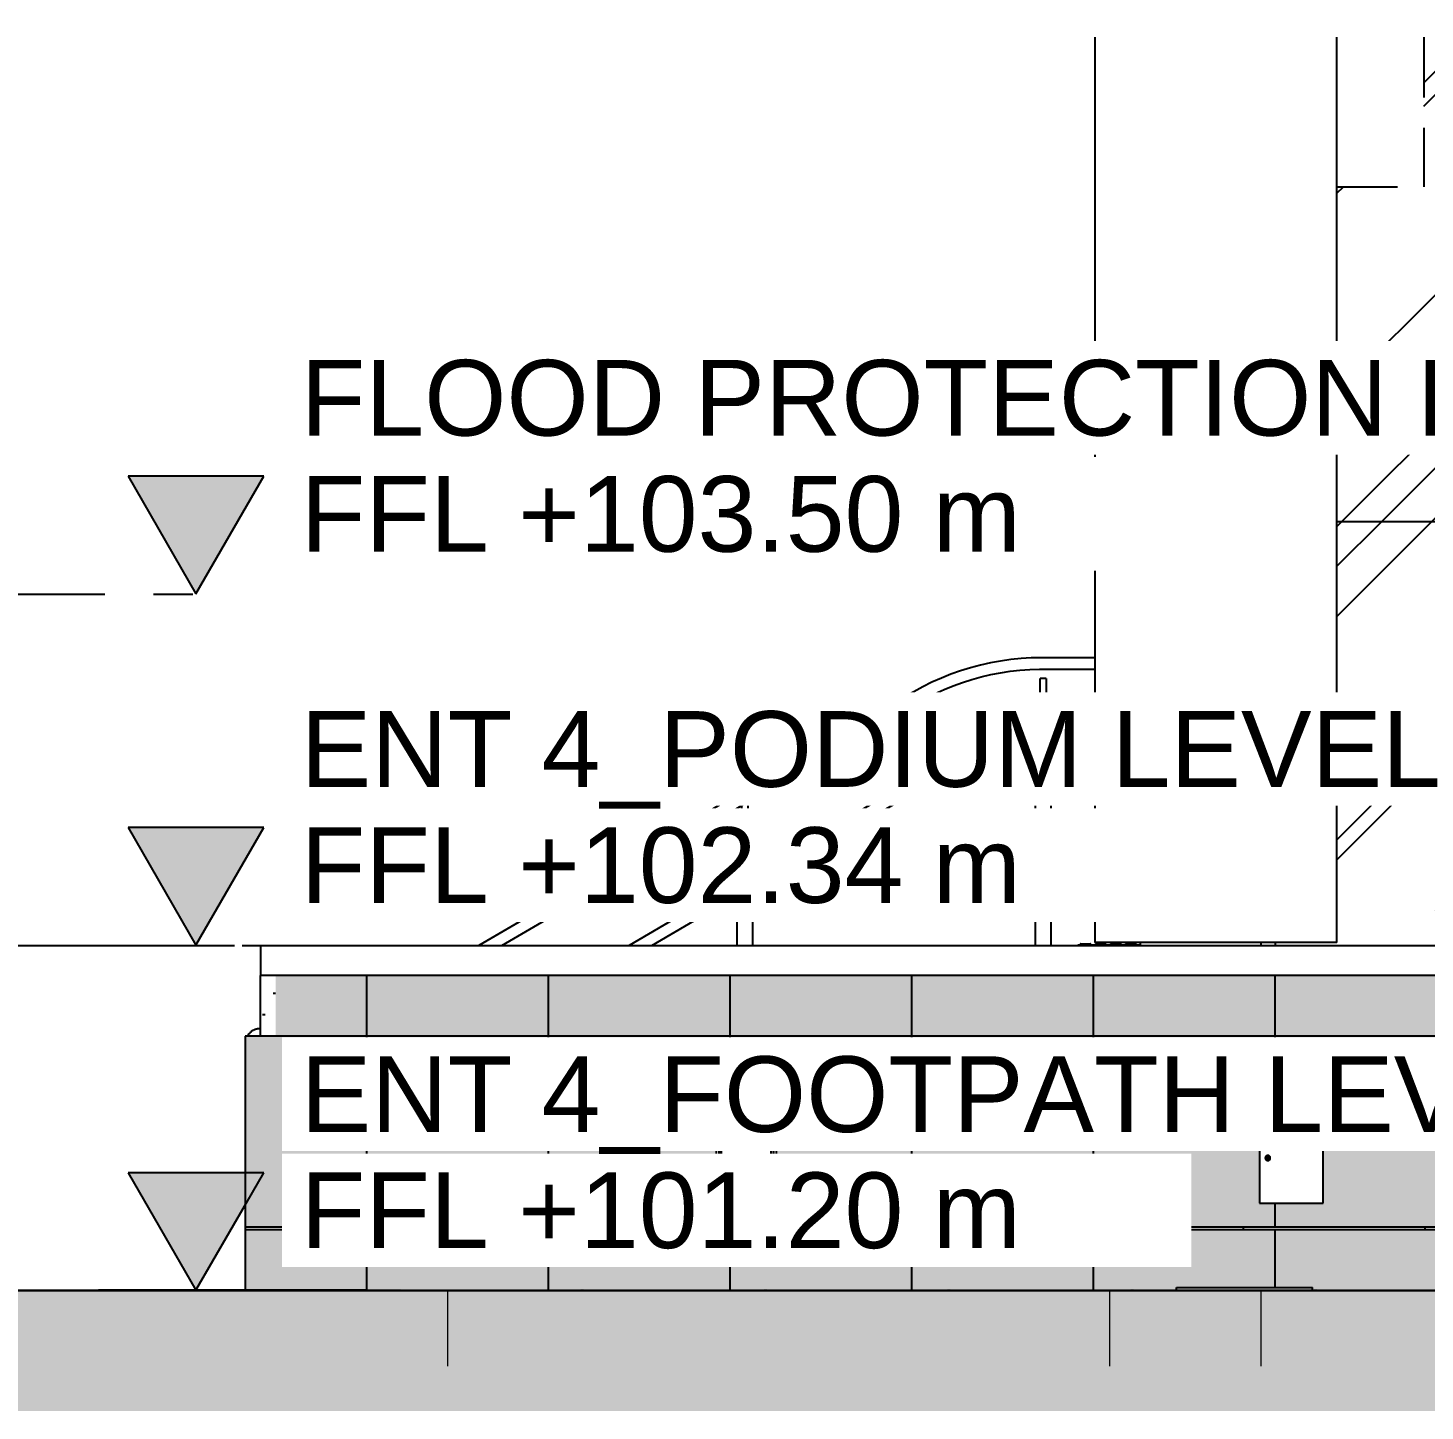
# Model space of a CAD drawing. Header units: millimetres. Extents: x 663313 to 1226001, y 1431724 to 1620898.
# Drawn here: x 892676 to 897290, y 1508407 to 1512975 of the extents above; entities that cross this region are included whole.
import ezdxf

# ---------------------------------------------------------------- set-up
doc = ezdxf.new("R2010")
doc.units = ezdxf.units.MM
doc.set_wipeout_variables(frame=1)
for name, pattern in [('CENTER', [50.8, 31.75, -6.35, 6.35, -6.35]), ('DPA_Grid _ Level 100', [1000, 550, -160, 130, -160]), ('DPA_Hidden 50', [300, 200, -100]), ('HIDDEN', [0.375, 0.25, -0.125]), ('TA_GL_000.70000', [1.925, 0.7, -0.175, 0.175, -0.175, 0.7]), ('XKITLINE00', [0]), ('XKITLINE02', [4, 2, -2])]:
    doc.linetypes.add(name, pattern=pattern)
doc.layers.add('000 - 0_HIDE_OBJ_FRAMING_DEF_SUB', color=7, linetype='Continuous', plot=False)
for name, color, linetype in [('000 - 0_SYM_DWG_GRIDLINE_MAIN_COLOR_251', 7, 'Continuous'), ('000 - 0_SYM_DWG_GROUND_MAIN_COLOR_40', 7, 'Continuous'), ('000 - CONCRETE_COL_HATCH_', 7, 'Continuous'), ('000 - CONCRETE_COL_WIPEOUT_', 7, 'Continuous'), ('000 - CONCRETE_EX_BUILDING_MAIN_COLOR_1', 7, 'Continuous'), ('000 - CONCRETE_EX_BUILDING_SUB_COLOR_251', 7, 'Continuous'), ('000 - CONCRETE_EX_BUILDING_WIPEOUT_', 7, 'Continuous'), ('000 - GRID', 7, 'CENTER'), ('DIM', 7, 'Continuous')]:
    doc.layers.add(name, color=color, linetype=linetype)
doc.layers.add('A-FLOR-E', color=7, linetype='Continuous', lineweight=9)
doc.styles.add('Arial_1', font='arial.ttf', dxfattribs={"height": 125})
doc.styles.add('TA', font='', dxfattribs={"height": 4.5})
doc.styles.get('TA').set_extended_font_data('Cordia New')
pattern_1 = [(0, (12212.59, 0), (35.282, 70.564), [7.823, -62.741])]
pattern_2 = [(45, (218741.6, 120820.8), (660.511, 1761.362), [11676.29, -1556.84, 3892.1, -778.42]), (45, (219198.4, 121828.1), (-1282.492, 181.641), [2335.258, -256.878, 4670.516, -583.815]), (45, (218548.95, 121563.86), (2493.4282, 3230.9986), [6227.355, -1089.787, 3113.678, -778.42])]

# ---------------------------------------------------------------- blocks, each defined once
blk = doc.blocks.new('DPA_GM-Manhole Cover Type 2 - 900x900-13748727-ENT 4 ELE-4 sheet')
at = {"layer": '000 - CONCRETE_EX_BUILDING_MAIN_COLOR_1'}
h = blk.add_hatch(dxfattribs=at)
h.set_pattern_fill('FP_1', style=0, pattern_type=2)
h.set_pattern_definition([(45, (143782.05, 0), (-112.2532, 112.2532), []), (135, (143782.05, 0), (-336.7596, 112.2532), [396.875, -238.125])])
h.paths.add_polyline_path([(124409.6, 101200), (124409.6, 101202), (123524.6, 101202), (123524.6, 101200), (124379.8, 101200)])
at = {"layer": '000 - CONCRETE_EX_BUILDING_MAIN_COLOR_1', "color": 7}
for p, q in [((123524.6, 101202), (124409.6, 101202)), ((123524.6, 101202), (123524.6, 101200)), ((124409.6, 101200), (124409.6, 101202))]:
    blk.add_line(p, q, dxfattribs=at)
blk = doc.blocks.new('Railing - RL8A_Post _Mid_-20961174-ENT 4 ELE-4 sheet')
at = {"layer": '000 - CONCRETE_EX_BUILDING_SUB_COLOR_251', "color": 7}
for p, q in [((125649.2, 102721.4), (125649.2, 102805.9)), ((125669.2, 102807.4), (125652.5, 102807.4)), ((125669.2, 102807.4), (125669.2, 102721.4)), ((125649.2, 102676.4), (125649.2, 102701.4)), ((125669.2, 102701.4), (125669.2, 102676.4)), ((125634.2, 102340), (125634.2, 102676.4)), ((125659.2, 102676.4), (125634.2, 102676.4)), ((125684.2, 102676.4), (125659.2, 102676.4)), ((125684.2, 102676.4), (125684.2, 102340))]:
    blk.add_line(p, q, dxfattribs=at)
at = {"layer": '000 - CONCRETE_EX_BUILDING_SUB_COLOR_251', "color": 7, "flags": 128}
for points in [[(125649.2, 102721.4), (125649.2, 102720.6), (125649.2, 102719.8), (125649.2, 102719), (125649.2, 102718.2), (125649.2, 102717.5), (125649.2, 102716.7), (125649.2, 102715.9), (125649.2, 102715.1), (125649.2, 102714.4), (125649.2, 102713.6), (125649.2, 102712.9), (125649.2, 102712.2), (125649.2, 102711.5), (125649.2, 102710.8), (125649.2, 102710.1), (125649.2, 102709.5), (125649.2, 102708.9), (125649.2, 102708.2), (125649.2, 102707.7), (125649.2, 102707.1), (125649.2, 102706.5), (125649.2, 102706), (125649.2, 102705.5), (125649.2, 102705), (125649.2, 102704.6), (125649.2, 102704.2)], [(125669.2, 102704.1), (125669.2, 102704.5), (125669.2, 102704.9), (125669.2, 102705.4), (125669.2, 102705.9), (125669.2, 102706.4), (125669.2, 102706.9), (125669.2, 102707.5), (125669.2, 102708.1), (125669.2, 102708.7), (125669.2, 102709.3), (125669.2, 102710), (125669.2, 102710.6), (125669.2, 102711.3), (125669.2, 102712), (125669.2, 102712.7), (125669.2, 102713.4), (125669.2, 102714.2), (125669.2, 102714.9), (125669.2, 102715.7), (125669.2, 102716.5), (125669.2, 102717.2), (125669.2, 102718), (125669.2, 102718.8), (125669.2, 102719.6), (125669.2, 102720.4), (125669.2, 102721.2), (125669.2, 102721.4)]]:
    blk.add_lwpolyline(points, dxfattribs=at)
at = {"layer": '000 - CONCRETE_EX_BUILDING_SUB_COLOR_251', "color": 7}
blk.add_open_spline([(125669.2, 102701.4), (125669.2, 102702.3), (125669, 102703.6), (125668.4, 102705.3), (125668, 102706.2), (125667.5, 102707), (125667, 102707.7), (125666.4, 102708.4), (125665.8, 102709), (125665.1, 102709.5), (125664.2, 102710.1), (125663, 102710.7), (125661.4, 102711.3), (125659.2, 102711.5), (125657, 102711.3), (125655.3, 102710.7), (125654.2, 102710.1), (125653.3, 102709.5), (125652.6, 102709), (125651.9, 102708.4), (125651.2, 102707.5), (125650.6, 102706.6), (125650.2, 102705.9), (125649.8, 102705.1), (125649.4, 102703.6), (125649.2, 102702.3), (125649.2, 102701.4)], degree=3, knots=[0, 0, 0, 0, 0.083333, 0.125, 0.166667, 0.1875, 0.208333, 0.25, 0.270833, 0.291667, 0.333333, 0.375, 0.416667, 0.5, 0.583333, 0.625, 0.666667, 0.708333, 0.729167, 0.75, 0.791667, 0.833333, 0.854167, 0.875, 0.916667, 1, 1, 1, 1], dxfattribs=at)
blk = doc.blocks.new('Railing - RL8A_Post_Start-End_-20961176-ENT 4 ELE-4 sheet')
at = {"layer": '000 - CONCRETE_EX_BUILDING_SUB_COLOR_251', "color": 7}
for p, q in [((126634.2, 103135), (126634.2, 103221)), ((126654.2, 103221), (126634.2, 103221)), ((126654.2, 103221), (126654.2, 103135)), ((126634.2, 103090), (126634.2, 103115)), ((126654.2, 103115), (126654.2, 103090)), ((126619.2, 102340), (126619.2, 103090)), ((126644.2, 103090), (126619.2, 103090)), ((126669.2, 103090), (126644.2, 103090)), ((126669.2, 103090), (126669.2, 102340))]:
    blk.add_line(p, q, dxfattribs=at)
at = {"layer": '000 - CONCRETE_EX_BUILDING_SUB_COLOR_251', "color": 7, "flags": 128}
for points in [[(126634.2, 103135), (126634.2, 103134.2), (126634.2, 103133.4), (126634.2, 103132.6), (126634.2, 103131.8), (126634.2, 103131), (126634.2, 103130.2), (126634.2, 103129.5), (126634.2, 103128.7), (126634.2, 103128), (126634.2, 103127.2), (126634.2, 103126.5), (126634.2, 103125.8), (126634.2, 103125.1), (126634.2, 103124.4), (126634.2, 103123.7), (126634.2, 103123.1), (126634.2, 103122.4), (126634.2, 103121.8), (126634.2, 103121.2), (126634.2, 103120.7), (126634.2, 103120.1), (126634.2, 103119.6), (126634.2, 103119.1), (126634.2, 103118.6), (126634.2, 103118.2), (126634.2, 103117.8)], [(126654.2, 103117.6), (126654.2, 103118.1), (126654.2, 103118.5), (126654.2, 103119), (126654.2, 103119.4), (126654.2, 103120), (126654.2, 103120.5), (126654.2, 103121.1), (126654.2, 103121.7), (126654.2, 103122.3), (126654.2, 103122.9), (126654.2, 103123.5), (126654.2, 103124.2), (126654.2, 103124.9), (126654.2, 103125.6), (126654.2, 103126.3), (126654.2, 103127), (126654.2, 103127.8), (126654.2, 103128.5), (126654.2, 103129.3), (126654.2, 103130), (126654.2, 103130.8), (126654.2, 103131.6), (126654.2, 103132.4), (126654.2, 103133.2), (126654.2, 103134), (126654.2, 103134.8), (126654.2, 103135)]]:
    blk.add_lwpolyline(points, dxfattribs=at)
at = {"layer": '000 - CONCRETE_EX_BUILDING_SUB_COLOR_251', "color": 7}
blk.add_open_spline([(126654.2, 103115), (126654.2, 103115.9), (126654, 103117.2), (126653.4, 103118.8), (126653, 103119.8), (126652.5, 103120.6), (126652, 103121.3), (126651.4, 103121.9), (126650.8, 103122.5), (126650.1, 103123.1), (126649.2, 103123.7), (126648, 103124.3), (126646.4, 103124.8), (126644.2, 103125.1), (126642, 103124.8), (126640.3, 103124.3), (126639.2, 103123.7), (126638.3, 103123.1), (126637.6, 103122.5), (126636.9, 103121.9), (126636.2, 103121.1), (126635.6, 103120.2), (126635.2, 103119.4), (126634.8, 103118.6), (126634.4, 103117.2), (126634.2, 103115.9), (126634.2, 103115)], degree=3, knots=[0, 0, 0, 0, 0.083333, 0.125, 0.166667, 0.1875, 0.208333, 0.25, 0.270833, 0.291667, 0.333333, 0.375, 0.416667, 0.5, 0.583333, 0.625, 0.666667, 0.708333, 0.729167, 0.75, 0.791667, 0.833333, 0.854167, 0.875, 0.916667, 1, 1, 1, 1], dxfattribs=at)
blk = doc.blocks.new('Railing - Railing-17338175-ENT 4 ELE-4 sheet')
at = {"color": 7}
for name in ['Railing - RL8A_Post_Start-End_-20961176-ENT 4 ELE-4 sheet', 'Railing - RL8A_Post _Mid_-20961174-ENT 4 ELE-4 sheet']:
    blk.add_blockref(name, (0, 0), dxfattribs=at)
blk = doc.blocks.new('DR_Door-Overhead-Rolling - RS-24526168-ENT 4 ELE-4 sheet')
at = {"layer": '000 - CONCRETE_EX_BUILDING_MAIN_COLOR_1', "color": 7, "linetype": 'DPA_Hidden 50'}
for p in [(127901.3, 105340), (127614.3, 104845.6)]:
    blk.add_line(p, (127901.3, 104845.6), dxfattribs=at)
blk = doc.blocks.new('Entrance Portal Rugby shape_Rolling shutter800 Corner - Entrance Portal Rugby shape_Rolling shutter800 Corner-17485659-ENT 4 ELE-4 sheet')
at = {"layer": '000 - CONCRETE_EX_BUILDING_MAIN_COLOR_1', "color": 7}
for p, q in [((126814.7, 105340), (126814.7, 102350)), ((127614.7, 102350), (127614.7, 105340)), ((126816.7, 102350), (126814.7, 102350)), ((127612.6, 102350), (126816.7, 102350)), ((127614.7, 102350), (127612.6, 102350))]:
    blk.add_line(p, q, dxfattribs=at)
blk = doc.blocks.new('Railing - Railing-17601702-ENT 4 ELE-4 sheet')
at = {"layer": '000 - CONCRETE_EX_BUILDING_MAIN_COLOR_1'}
h = blk.add_hatch(dxfattribs=at)
h.set_pattern_fill('FP_10', style=0, pattern_type=2)
h.set_pattern_definition(pattern_2)
h.paths.add_polyline_path([(127614.7, 103740), (129965.3, 103740), (129965.3, 105340), (127901.3, 105340), (127901.3, 104845.6), (127614.7, 104845.6), (127614.7, 103751.1)])
h = blk.add_hatch(dxfattribs=at)
h.set_pattern_fill('FP_10', style=0, pattern_type=2)
h.set_pattern_definition(pattern_2)
h.paths.add_polyline_path([(127598.8, 102340), (127963.8, 102340), (127963.8, 102350), (128163.8, 102350), (128163.8, 102340), (129163.8, 102340), (129163.8, 102350), (129363.8, 102350), (129363.8, 102340), (129967.8, 102340), (129967.8, 102350), (129965.3, 102350), (129965.3, 103740), (127614.7, 103740), (127613.9, 102350), (127411.2, 102350), (127411.2, 102340), (127598.2, 102340)])
at = {"layer": '000 - CONCRETE_EX_BUILDING_MAIN_COLOR_1', "color": 7}
for p, q in [((127614.1, 103740), (129965.3, 103740)), ((127411.2, 102340), (127411.2, 102350))]:
    blk.add_line(p, q, dxfattribs=at)
blk = doc.blocks.new('DPA_LIGHTING_WALL MOUNT_WLL711_A - PASITO_Asymmetrical 150_x90_-23669882-ENT 4 ELE-4 sheet')
at = {"layer": '000 - CONCRETE_EX_BUILDING_MAIN_COLOR_1', "color": 7}
for p, q in [((131764.2, 101700), (131564.2, 101700)), ((131564.2, 101700), (131564.2, 101500)), ((131565.2, 101501), (131565.2, 101699)), ((131574.2, 101690), (131565.2, 101699)), ((131565.2, 101699), (131763.2, 101699)), ((131574.2, 101690), (131574.2, 101510)), ((131754.2, 101690), (131574.2, 101690)), ((131574.2, 101690), (131754.2, 101690)), ((131574.2, 101690), (131581.4, 101681)), ((131574.2, 101619.5), (131574.2, 101690)), ((131746.4, 101681), (131754.2, 101690)), ((131763.2, 101699), (131754.2, 101690)), ((131754.2, 101510), (131754.2, 101690)), ((131754.2, 101690), (131754.2, 101619.5)), ((131763.2, 101699), (131763.2, 101501)), ((131764.2, 101500), (131764.2, 101700)), ((131746.4, 101681), (131581.4, 101681)), ((131581.4, 101681), (131581.4, 101619.4)), ((131746.4, 101619.4), (131746.4, 101681)), ((131574.2, 101619.5), (131581.4, 101619.4)), ((131581.4, 101619.4), (131746.4, 101619.4)), ((131754.2, 101619.5), (131746.4, 101619.4)), ((131564.2, 101500), (131764.2, 101500)), ((131565.2, 101501), (131574.2, 101510)), ((131763.2, 101501), (131565.2, 101501)), ((131574.2, 101510), (131754.2, 101510)), ((131763.2, 101501), (131754.2, 101510))]:
    blk.add_line(p, q, dxfattribs=at)
blk = doc.blocks.new('DPA_TYP_RL8_Handrail - RL8A_300Tx175R-20963856-ENT 4 ELE-4 sheet')
at = {"layer": '000 - CONCRETE_EX_BUILDING_SUB_COLOR_251', "color": 7}
for p, q in [((126815, 103290), (126639.3, 103290)), ((126639.3, 103252), (126815, 103252)), ((126211, 103174.2), (124780.9, 102340)), ((124856.3, 102340), (126230.1, 103141.4)), ((126815, 103040), (126669.1, 103040)), ((126669.1, 103002), (126814.8, 103002)), ((126328.1, 102953.1), (125684.1, 102577.4)), ((125684, 102533.4), (126347.2, 102920.3)), ((125634.2, 102548.3), (125277.1, 102340)), ((125352.5, 102340), (125634.2, 102504.3))]:
    blk.add_line(p, q, dxfattribs=at)
at = {"layer": '000 - CONCRETE_EX_BUILDING_SUB_COLOR_251', "color": 7, "flags": 128}
for points in [[(126639.3, 103290), (126605.3, 103289.3), (126571.3, 103287.3), (126537.5, 103283.9), (126503.8, 103279.1), (126470.4, 103273.1), (126437.2, 103265.6), (126404.4, 103256.9), (126371.9, 103246.9), (126339.8, 103235.5), (126308.3, 103222.9), (126277.2, 103209), (126246.7, 103193.9), (126216.9, 103177.6), (126211, 103174.2)], [(126230.1, 103141.4), (126258.5, 103157.2), (126287.5, 103171.8), (126317, 103185.3), (126347.1, 103197.6), (126377.6, 103208.7), (126408.6, 103218.5), (126439.9, 103227.1), (126471.5, 103234.5), (126503.4, 103240.6), (126535.5, 103245.3), (126567.8, 103248.9), (126600.2, 103251.1), (126632.7, 103252), (126639.3, 103252)], [(126619.2, 103039.2), (126598.5, 103038), (126573.2, 103035.4), (126547.9, 103031.9), (126522.8, 103027.3), (126497.9, 103021.7), (126473.2, 103015.2), (126448.8, 103007.6), (126424.8, 102999.1), (126401.1, 102989.6), (126377.8, 102979.2), (126354.9, 102967.9), (126332.5, 102955.7), (126328.1, 102953.1)], [(126347.2, 102920.3), (126368.2, 102931.9), (126389.6, 102942.8), (126411.4, 102952.7), (126433.6, 102961.8), (126456.2, 102970), (126479.1, 102977.3), (126502.2, 102983.6), (126525.6, 102989.1), (126549.2, 102993.5), (126572.9, 102997.1), (126596.8, 102999.7), (126619.2, 103001.2)], [(124059.5, 102065), (124057.5, 102065), (124055.5, 102064.8), (124053.5, 102064.6), (124051.5, 102064.4), (124049.5, 102064), (124047.6, 102063.6), (124045.6, 102063.1), (124043.7, 102062.5), (124041.8, 102061.8), (124040, 102061.1), (124038.2, 102060.2), (124036.4, 102059.3), (124034.6, 102058.4), (124032.9, 102057.4), (124031.2, 102056.3), (124029.6, 102055.1), (124028, 102053.9), (124026.5, 102052.6), (124025, 102051.2), (124023.6, 102049.8), (124022.2, 102048.4), (124020.9, 102046.9), (124019.7, 102045.3), (124018.5, 102043.7), (124017.4, 102042), (124016.3, 102040.3)]]:
    blk.add_lwpolyline(points, dxfattribs=at)
blk = doc.blocks.new('ACM_Handhole - ACM_Handhole-23962511-ENT 4 ELE-4 sheet')
at = {"layer": '000 - CONCRETE_EX_BUILDING_MAIN_COLOR_1', "color": 7}
for p, q in [((127084.2, 101210), (127534.2, 101210)), ((127084.2, 101205), (127084.2, 101210)), ((127534.2, 101205), (127534.2, 101210))]:
    blk.add_line(p, q, dxfattribs=at)
blk = doc.blocks.new('ACM_TEST BOX - test box-23806139-ENT 4 ELE-4 sheet')
at = {"layer": '000 - CONCRETE_EX_BUILDING_MAIN_COLOR_1', "color": 7}
for p, q in [((127569.2, 101798.4), (127359.2, 101798.4)), ((127359.2, 101798.4), (127359.2, 101488.4)), ((127569.2, 101488.4), (127569.2, 101798.4)), ((127409.7, 101746.4), (127394.3, 101746.4)), ((127394.3, 101746.4), (127394.3, 101744)), ((127394.3, 101744), (127400.8, 101744)), ((127400.8, 101744), (127400.8, 101726.7)), ((127403.2, 101726.7), (127403.2, 101744)), ((127403.2, 101744), (127409.7, 101744)), ((127409.7, 101744), (127409.7, 101746.4)), ((127426.6, 101746.4), (127412.5, 101746.4)), ((127412.5, 101746.4), (127412.5, 101726.7)), ((127414.9, 101738.1), (127414.9, 101744)), ((127414.9, 101744), (127426.6, 101744)), ((127426, 101738.1), (127414.9, 101738.1)), ((127414.9, 101729.2), (127414.9, 101735.7)), ((127414.9, 101735.7), (127426, 101735.7)), ((127426.9, 101729.2), (127414.9, 101729.2)), ((127426, 101735.7), (127426, 101738.1)), ((127426.6, 101744), (127426.6, 101746.4)), ((127426.9, 101726.7), (127426.9, 101729.2)), ((127429.7, 101733.5), (127430.7, 101729.7)), ((127432.1, 101733.5), (127429.7, 101733.5)), ((127431.2, 101744.1), (127430.3, 101741.3)), ((127430.3, 101741.3), (127431, 101738.9)), ((127430.7, 101729.7), (127433.5, 101727.2)), ((127431, 101738.9), (127433.1, 101737)), ((127433.6, 101746.1), (127431.2, 101744.1)), ((127432.9, 101731), (127432.1, 101733.5)), ((127432.8, 101741.4), (127433.9, 101743.4)), ((127433.5, 101739.7), (127432.8, 101741.4)), ((127434.9, 101729.5), (127432.9, 101731)), ((127433.1, 101737), (127436.9, 101735.8)), ((127437.6, 101738.3), (127433.5, 101739.7)), ((127437.3, 101746.7), (127433.6, 101746.1)), ((127433.9, 101743.4), (127437.4, 101744.3)), ((127437.8, 101728.9), (127434.9, 101729.5)), ((127436.9, 101735.8), (127440.5, 101734.9)), ((127441.2, 101746), (127437.3, 101746.7)), ((127437.4, 101744.3), (127440.9, 101743.4)), ((127441.9, 101737.1), (127437.6, 101738.3)), ((127440.4, 101729.3), (127437.8, 101728.9)), ((127442.1, 101730.6), (127440.4, 101729.3)), ((127440.5, 101734.9), (127442.2, 101733.8)), ((127440.9, 101743.4), (127442.3, 101740.9)), ((127443.8, 101744), (127441.2, 101746)), ((127441.6, 101727.2), (127444.2, 101729.3)), ((127444.3, 101735.1), (127441.9, 101737.1)), ((127442.6, 101732.2), (127442.1, 101730.6)), ((127442.2, 101733.8), (127442.6, 101732.2)), ((127442.3, 101740.9), (127444.8, 101740.9)), ((127444.8, 101740.9), (127443.8, 101744)), ((127444.2, 101729.3), (127445.1, 101732.3)), ((127445.1, 101732.3), (127444.3, 101735.1)), ((127462.6, 101746.4), (127447.2, 101746.4)), ((127447.2, 101746.4), (127447.2, 101744)), ((127447.2, 101744), (127453.7, 101744)), ((127453.7, 101744), (127453.7, 101726.7)), ((127456.1, 101726.7), (127456.1, 101744)), ((127456.1, 101744), (127462.6, 101744)), ((127462.6, 101744), (127462.6, 101746.4)), ((127480.6, 101746.4), (127473.1, 101746.4)), ((127473.1, 101746.4), (127473.1, 101726.7)), ((127475.5, 101738.4), (127475.5, 101744)), ((127475.5, 101744), (127479.7, 101744)), ((127480, 101738.4), (127475.5, 101738.4)), ((127475.5, 101729.2), (127475.5, 101736)), ((127475.5, 101736), (127480.3, 101736)), ((127480.6, 101729.2), (127475.5, 101729.2)), ((127479.7, 101744), (127482.8, 101743.7)), ((127482.6, 101738.6), (127480, 101738.4)), ((127480.3, 101736), (127483.4, 101735.6)), ((127484.3, 101745.8), (127480.6, 101746.4)), ((127482.4, 101729.3), (127480.6, 101729.2)), ((127483.9, 101729.8), (127482.4, 101729.3)), ((127484.2, 101739.5), (127482.6, 101738.6)), ((127482.8, 101743.7), (127484.3, 101742.8)), ((127483.4, 101735.6), (127484.9, 101734.5)), ((127483.7, 101727.1), (127485.8, 101728.1)), ((127485.4, 101732.6), (127483.9, 101729.8)), ((127484.8, 101741.1), (127484.2, 101739.5)), ((127486.4, 101744.1), (127484.3, 101745.8)), ((127484.3, 101742.8), (127484.8, 101741.1)), ((127484.6, 101737.5), (127486.6, 101739.2)), ((127487, 101735.7), (127484.6, 101737.5)), ((127484.9, 101734.5), (127485.4, 101732.6)), ((127485.8, 101728.1), (127487.3, 101730)), ((127487.2, 101741.5), (127486.4, 101744.1)), ((127486.6, 101739.2), (127487.2, 101741.5)), ((127487.8, 101732.6), (127487, 101735.7)), ((127487.3, 101730), (127487.8, 101732.6)), ((127492.9, 101744), (127490.3, 101736.3)), ((127490.3, 101736.3), (127491.4, 101731.4)), ((127491.4, 101731.4), (127494.7, 101727.8)), ((127492.8, 101736.3), (127494.8, 101742.4)), ((127494.7, 101730.9), (127492.8, 101736.3)), ((127499.7, 101746.7), (127492.9, 101744)), ((127499.7, 101728.9), (127494.7, 101730.9)), ((127494.8, 101742.4), (127499.7, 101744.3)), ((127504.6, 101745.4), (127499.7, 101746.7)), ((127499.7, 101744.3), (127503.3, 101743.3)), ((127504.7, 101730.9), (127499.7, 101728.9)), ((127503.3, 101743.3), (127505.8, 101740.6)), ((127504.4, 101727.6), (127507.9, 101731.2)), ((127507.9, 101741.8), (127504.6, 101745.4)), ((127506.6, 101736.6), (127504.7, 101730.9)), ((127505.8, 101740.6), (127506.6, 101736.6)), ((127509.1, 101736.5), (127507.9, 101741.8)), ((127507.9, 101731.2), (127509.1, 101736.5)), ((127517.9, 101737.5), (127510.3, 101726.7)), ((127514.5, 101746.4), (127511.5, 101746.4)), ((127511.5, 101746.4), (127517.9, 101737.5)), ((127513.3, 101726.7), (127518.2, 101733.7)), ((127518.1, 101741.4), (127514.5, 101746.4)), ((127519.3, 101739.4), (127518.1, 101741.4)), ((127518.2, 101733.7), (127519.4, 101735.3)), ((127520.7, 101741.4), (127519.3, 101739.4)), ((127519.4, 101735.3), (127520.4, 101733.9)), ((127520.4, 101733.9), (127525.5, 101726.7)), ((127524.2, 101746.4), (127520.7, 101741.4)), ((127520.9, 101737.4), (127527.2, 101746.4)), ((127528.5, 101726.7), (127520.9, 101737.4)), ((127527.2, 101746.4), (127524.2, 101746.4)), ((127400.8, 101726.7), (127403.2, 101726.7)), ((127412.5, 101726.7), (127426.9, 101726.7)), ((127433.5, 101727.2), (127437.9, 101726.4)), ((127437.9, 101726.4), (127441.6, 101727.2)), ((127453.7, 101726.7), (127456.1, 101726.7)), ((127473.1, 101726.7), (127480.5, 101726.7)), ((127480.5, 101726.7), (127483.7, 101727.1)), ((127494.7, 101727.8), (127499.7, 101726.4)), ((127499.7, 101726.4), (127504.4, 101727.6)), ((127510.3, 101726.7), (127513.3, 101726.7)), ((127525.5, 101726.7), (127528.5, 101726.7)), ((127383.3, 101637), (127383.3, 101638.4)), ((127383.3, 101638.4), (127388.3, 101638.4)), ((127388.3, 101637), (127383.3, 101637)), ((127388.3, 101638.4), (127388.3, 101637)), ((127359.2, 101488.4), (127569.2, 101488.4))]:
    blk.add_line(p, q, dxfattribs=at)
for radius, start, end in [(8.51, 0, 180), (8.51, 180, 0), (7.56, 0, 180), (7.56, 180, 0), (6.56, 0, 180), (6.56, 180, 0)]:
    blk.add_arc((127385.9, 101637.8), radius, start, end, dxfattribs=at)
blk = doc.blocks.new('DPA_GM_Tactile Tile Line Base - Decision Tactile-22558785-ENT 4 ELE-4 sheet')
at = {"layer": '000 - CONCRETE_EX_BUILDING_MAIN_COLOR_1', "color": 7}
for p, q in [((126759.2, 102342), (126964.7, 102342)), ((126759.2, 102340), (126759.2, 102342)), ((126766.7, 102345), (126766.7, 102342)), ((126766.7, 102345), (126801.7, 102345)), ((126767.3, 102345), (126766.7, 102345)), ((126801.7, 102345), (126801.1, 102345)), ((126801.7, 102342), (126801.7, 102345)), ((126816.7, 102345), (126816.7, 102342)), ((126816.7, 102345), (126851.7, 102345)), ((126817.3, 102345), (126816.7, 102345)), ((126851.7, 102345), (126851.1, 102345)), ((126851.7, 102342), (126851.7, 102345)), ((126866.7, 102345), (126866.7, 102342)), ((126866.7, 102345), (126901.7, 102345)), ((126867.3, 102345), (126866.7, 102345)), ((126901.7, 102345), (126901.1, 102345)), ((126901.7, 102342), (126901.7, 102345)), ((126916.7, 102345), (126916.7, 102342)), ((126917.3, 102345), (126916.7, 102345)), ((126916.7, 102345), (126951.7, 102345)), ((126951.7, 102345), (126951.1, 102345)), ((126951.7, 102342), (126951.7, 102345))]:
    blk.add_line(p, q, dxfattribs=at)
blk = doc.blocks.new('C-1-PP18-AR-2441-01-C_20260531-230906_ELEVATION_4_EX')
at = {"color": 7}
blk.add_wipeout([(12094.7, 105340), (12627.9, 105340), (12627.9, 105690), (4599.1, 105718), (3097.8, 105718), (3097.8, 105690), (-6750, 105690), (-6750, 105340), (-4754.8, 105340), (-4754.8, 102345), (-4810.3, 102345), (-4810.3, 102340), (-7510, 102340), (-7510, 102040), (-7560, 102040), (-7560, 101202), (24568, 101202), (24568, 102040), (24518, 102040), (24518, 102340), (13027.9, 102340), (13027.9, 102390), (12727.9, 102390), (12727.9, 102340), (12094.7, 102340)], dxfattribs=at).dxf.layer = '000 - CONCRETE_EX_BUILDING_WIPEOUT_'
at = {"layer": '000 - CONCRETE_EX_BUILDING_MAIN_COLOR_1'}
h = blk.add_hatch(dxfattribs=at)
h.set_pattern_fill('FP_5', style=0, pattern_type=2)
h.set_pattern_definition(pattern_1)
h.paths.add_polyline_path([(-7460, 102040), (-7460, 102240), (-7510, 102240), (-7510, 102040), (-7478.8, 102040)])
h = blk.add_hatch(dxfattribs=at)
h.set_pattern_fill('FP_5', style=0, pattern_type=2)
h.set_pattern_definition(pattern_1)
h.paths.add_polyline_path([(10254.2, 102040), (10591.7, 102040), (10591.7, 102240), (-7460, 102240), (-7460, 102040), (9483.2, 102040)])
h = blk.add_hatch(dxfattribs=at)
h.set_pattern_fill('FP_9', style=0, pattern_type=2)
h.set_pattern_definition([(90, (-7405.26, 101200), (-600, 4e-14), [])])
h.paths.add_polyline_path([(10254.2, 102040), (10591.7, 102040), (10591.7, 102240), (-7460, 102240), (-7460, 102040), (9483.2, 102040)])
h = blk.add_hatch(dxfattribs=at)
h.set_pattern_fill('FP_5', style=0, pattern_type=2)
h.set_pattern_definition(pattern_1)
h.paths.add_polyline_path([(-5840.4, 101200), (-5837.2, 101200), (-5836.7, 101205), (-5241.7, 101205), (-5241.7, 101200), (-5232, 101200), (-5231.5, 101205), (-4636.5, 101205), (-4636.5, 101200), (-4626.8, 101200), (-4626.2, 101205), (-4485.2, 101205), (-4485.2, 101210), (-4035.2, 101210), (-4035.2, 101205), (-4031.2, 101205), (-4031.2, 101200), (-4021.6, 101200), (-4021, 101205), (-3426, 101205), (-3426, 101200), (-3416.3, 101200), (-3415.8, 101205), (-2820.8, 101205), (-2820.8, 101200), (-2811.1, 101200), (-2810.6, 101205), (-2215.6, 101205), (-2215.6, 101200), (-2205.9, 101200), (-2205.3, 101205), (-1610.3, 101205), (-1610.3, 101200), (-1600.7, 101200), (-1599.9, 101205), (-1005.1, 101205), (-1005.1, 101200), (-995.4, 101200), (-994.9, 101205), (-399.9, 101205), (-399.9, 101200), (-390.2, 101200), (-389.7, 101205), (205.3, 101205), (205.3, 101200), (215, 101200), (215.6, 101205), (810.6, 101205), (810.6, 101200), (820.2, 101200), (820.8, 101205), (1415.8, 101205), (1415.8, 101200), (1425.5, 101200), (1426, 101205), (2021, 101205), (2021, 101200), (2030.7, 101200), (2031.2, 101205), (2626.2, 101205), (2626.2, 101200), (2635.9, 101200), (2636.5, 101205), (3231.5, 101205), (3231.5, 101200), (3241.1, 101200), (3241.7, 101205), (3836.7, 101205), (3836.7, 101200), (3846.4, 101200), (3846.9, 101205), (4441.9, 101205), (4441.9, 101200), (4451.6, 101200), (4452.1, 101205), (5047.1, 101205), (5047.1, 101200), (5056.8, 101200), (5057.4, 101205), (5652.4, 101205), (5652.4, 101200), (5662, 101200), (5662.6, 101205), (6257.6, 101205), (6257.6, 101200), (6267.3, 101200), (6267.8, 101205), (6862.8, 101205), (6862.8, 101200), (6872.5, 101200), (6873, 101205), (7468, 101205), (7468, 101200), (7477.7, 101200), (7478.3, 101205), (8073.3, 101205), (8073.3, 101200), (8082.9, 101200), (8083.5, 101205), (8114.8, 101205), (8114.8, 101210), (8564.8, 101210), (8564.8, 101205), (8678.5, 101205), (8678.5, 101200), (8688.2, 101200), (8688.7, 101205), (9283.7, 101205), (9283.7, 101200), (9293.4, 101200), (9293.9, 101205), (9888.9, 101205), (9888.9, 101200), (9898.6, 101200), (9899.2, 101205), (10494.2, 101205), (10494.2, 101200), (10503.8, 101200), (10504.4, 101205), (11099.4, 101205), (11099.4, 101200), (11109.1, 101200), (11109.6, 101205), (11704.6, 101205), (11704.6, 101200), (11714.3, 101200), (11714.8, 101205), (12309.8, 101205), (12309.8, 101200), (12319.5, 101200), (12320.1, 101205), (12915.1, 101205), (12915.1, 101200), (12924.7, 101200), (12925.3, 101205), (13520.3, 101205), (13520.3, 101200), (13530, 101200), (13531, 101205), (14125.5, 101205), (14125.5, 101200), (14135.2, 101200), (14135.7, 101205), (14730.7, 101205), (14730.7, 101200), (14740.4, 101200), (14741, 101205), (15336, 101205), (15336, 101200), (15345.6, 101200), (15346.2, 101205), (15629.7, 101205), (15629.7, 101320), (15680.1, 101320), (15680.1, 101400), (-7560, 101400), (-7560, 101202), (-7159.9, 101202), (-7159.9, 101200), (-7047.7, 101200), (-7047.1, 101205), (-6452.1, 101205), (-6452.1, 101200), (-6442.5, 101200), (-6441.9, 101205), (-5846.9, 101205), (-5846.9, 101200)])
h.paths.add_polyline_path([(23809.1, 101200), (23818.8, 101200), (23819.3, 101205), (24414.3, 101205), (24414.3, 101200), (24424, 101200.9), (24424.6, 101205), (24568, 101205), (24568, 101400), (15880.1, 101400), (15880.1, 101320), (15929.7, 101320), (15929.7, 101205), (15941.2, 101205), (15941.2, 101200), (15950.9, 101200), (15951.4, 101205), (16546.4, 101205), (16546.4, 101200), (16556.1, 101200), (16556.6, 101205), (17151.6, 101205), (17151.6, 101200), (17161.3, 101200), (17161.9, 101205), (17756.9, 101205), (17756.9, 101200), (17766.5, 101200), (17767.1, 101205), (18362.1, 101205), (18362.1, 101200), (18371.8, 101200), (18372.3, 101205), (18967.3, 101205), (18967.3, 101200), (18977, 101200), (18977.5, 101205), (19572.5, 101205), (19572.5, 101200), (19582.2, 101200), (19582.8, 101205), (20177.8, 101205), (20177.8, 101200), (20187.4, 101200), (20188, 101205), (20783, 101205), (20783, 101200), (20792.7, 101200), (20793.2, 101205), (21388.2, 101205), (21388.2, 101200), (21397.9, 101200), (21398.4, 101205), (21993.4, 101205), (21993.4, 101200), (22003.1, 101200), (22003.7, 101205), (22598.7, 101205), (22598.7, 101200), (22608.3, 101200), (22608.9, 101205), (23203.9, 101205), (23203.9, 101200), (23213.6, 101200), (23214.1, 101205), (23809.1, 101204.7)])
h.paths.add_polyline_path([(2158.7, 101410), (15680.1, 101410), (15680.1, 102040), (-7560, 102040), (-7560, 101410), (1773.2, 101410)])
h.paths.add_polyline_path([(17193.2, 101410), (24568, 101410), (24568, 102040), (15880.1, 102040), (15880.1, 101410), (16807.7, 101410)])
h.paths.add_polyline_path([(10789.7, 101488.4), (10789.7, 101798.4), (10999.7, 101798.4), (10999.7, 101488.4)])
h.paths.add_polyline_path([(-4000.3, 101488.4), (-4210.3, 101488.4), (-4210.3, 101798.4), (-4000.3, 101798.4), (-4000.3, 101674.6)])
h.paths.add_polyline_path([(-6005.2, 101500), (-6005.2, 101700), (-5805.2, 101700), (-5805.2, 101500), (-5936.8, 101500)])
h.paths.add_polyline_path([(-3005.2, 101500), (-3005.2, 101700), (-2805.2, 101700), (-2805.2, 101500), (-2970.3, 101500)])
h.paths.add_polyline_path([(194.8, 101500), (-5.2, 101500), (-5.2, 101700), (194.8, 101700), (194.8, 101562.1)])
h.paths.add_polyline_path([(3194.8, 101500), (2994.8, 101500), (2994.8, 101700), (3194.8, 101700), (3194.8, 101620.9)])
h.paths.add_polyline_path([(5994.8, 101500), (5994.8, 101700), (6194.8, 101700), (6194.8, 101500), (6013.7, 101500)])
h.paths.add_polyline_path([(9194.8, 101500), (8994.8, 101500), (8994.8, 101700), (9194.8, 101700), (9194.8, 101674.6)])
h.paths.add_polyline_path([(11994.8, 101500), (11994.8, 101700), (12194.8, 101700), (12194.8, 101500), (12181.7, 101500)])
h.paths.add_polyline_path([(18194.8, 101500), (17994.8, 101500), (17994.8, 101700), (18194.8, 101700), (18194.8, 101674.6)])
h.paths.add_polyline_path([(15194.8, 101500), (14994.8, 101500), (14994.8, 101700), (15194.8, 101700), (15194.8, 101674.6)])
h.paths.add_polyline_path([(21048.2, 101500), (20994.8, 101500), (20994.8, 101700), (21194.8, 101700), (21194.8, 101500)])
h.paths.add_polyline_path([(24194.8, 101500), (23994.8, 101500), (23994.8, 101700), (24194.8, 101700), (24194.8, 101674.6)])
h = blk.add_hatch(dxfattribs=at)
h.set_pattern_fill('FP_11', style=0, pattern_type=2)
h.set_pattern_definition([(90, (-8005.26, 101200), (-600, 4e-14), [])])
h.paths.add_polyline_path([(-5840.4, 101200), (-5837.2, 101200), (-5836.7, 101205), (-5241.7, 101205), (-5241.7, 101200), (-5232, 101200), (-5231.5, 101205), (-4636.5, 101205), (-4636.5, 101200), (-4626.8, 101200), (-4626.2, 101205), (-4485.2, 101205), (-4485.2, 101210), (-4035.2, 101210), (-4035.2, 101205), (-4031.2, 101205), (-4031.2, 101200), (-4021.6, 101200), (-4021, 101205), (-3426, 101205), (-3426, 101200), (-3416.3, 101200), (-3415.8, 101205), (-2820.8, 101205), (-2820.8, 101200), (-2811.1, 101200), (-2810.6, 101205), (-2215.6, 101205), (-2215.6, 101200), (-2205.9, 101200), (-2205.3, 101205), (-1610.3, 101205), (-1610.3, 101200), (-1600.7, 101200), (-1599.9, 101205), (-1005.1, 101205), (-1005.1, 101200), (-995.4, 101200), (-994.9, 101205), (-399.9, 101205), (-399.9, 101200), (-390.2, 101200), (-389.7, 101205), (205.3, 101205), (205.3, 101200), (215, 101200), (215.6, 101205), (810.6, 101205), (810.6, 101200), (820.2, 101200), (820.8, 101205), (1415.8, 101205), (1415.8, 101200), (1425.5, 101200), (1426, 101205), (2021, 101205), (2021, 101200), (2030.7, 101200), (2031.2, 101205), (2626.2, 101205), (2626.2, 101200), (2635.9, 101200), (2636.5, 101205), (3231.5, 101205), (3231.5, 101200), (3241.1, 101200), (3241.7, 101205), (3836.7, 101205), (3836.7, 101200), (3846.4, 101200), (3846.9, 101205), (4441.9, 101205), (4441.9, 101200), (4451.6, 101200), (4452.1, 101205), (5047.1, 101205), (5047.1, 101200), (5056.8, 101200), (5057.4, 101205), (5652.4, 101205), (5652.4, 101200), (5662, 101200), (5662.6, 101205), (6257.6, 101205), (6257.6, 101200), (6267.3, 101200), (6267.8, 101205), (6862.8, 101205), (6862.8, 101200), (6872.5, 101200), (6873, 101205), (7468, 101205), (7468, 101200), (7477.7, 101200), (7478.3, 101205), (8073.3, 101205), (8073.3, 101200), (8082.9, 101200), (8083.5, 101205), (8114.8, 101205), (8114.8, 101210), (8564.8, 101210), (8564.8, 101205), (8678.5, 101205), (8678.5, 101200), (8688.2, 101200), (8688.7, 101205), (9283.7, 101205), (9283.7, 101200), (9293.4, 101200), (9293.9, 101205), (9888.9, 101205), (9888.9, 101200), (9898.6, 101200), (9899.2, 101205), (10494.2, 101205), (10494.2, 101200), (10503.8, 101200), (10504.4, 101205), (11099.4, 101205), (11099.4, 101200), (11109.1, 101200), (11109.6, 101205), (11704.6, 101205), (11704.6, 101200), (11714.3, 101200), (11714.8, 101205), (12309.8, 101205), (12309.8, 101200), (12319.5, 101200), (12320.1, 101205), (12915.1, 101205), (12915.1, 101200), (12924.7, 101200), (12925.3, 101205), (13520.3, 101205), (13520.3, 101200), (13530, 101200), (13531, 101205), (14125.5, 101205), (14125.5, 101200), (14135.2, 101200), (14135.7, 101205), (14730.7, 101205), (14730.7, 101200), (14740.4, 101200), (14741, 101205), (15336, 101205), (15336, 101200), (15345.6, 101200), (15346.2, 101205), (15629.7, 101205), (15629.7, 101320), (15680.1, 101320), (15680.1, 101400), (-7560, 101400), (-7560, 101202), (-7159.9, 101202), (-7159.9, 101200), (-7047.7, 101200), (-7047.1, 101205), (-6452.1, 101205), (-6452.1, 101200), (-6442.5, 101200), (-6441.9, 101205), (-5846.9, 101205), (-5846.9, 101200)])
h.paths.add_polyline_path([(23809.1, 101200), (23818.8, 101200), (23819.3, 101205), (24414.3, 101205), (24414.3, 101200), (24424, 101200.9), (24424.6, 101205), (24568, 101205), (24568, 101400), (15880.1, 101400), (15880.1, 101320), (15929.7, 101320), (15929.7, 101205), (15941.2, 101205), (15941.2, 101200), (15950.9, 101200), (15951.4, 101205), (16546.4, 101205), (16546.4, 101200), (16556.1, 101200), (16556.6, 101205), (17151.6, 101205), (17151.6, 101200), (17161.3, 101200), (17161.9, 101205), (17756.9, 101205), (17756.9, 101200), (17766.5, 101200), (17767.1, 101205), (18362.1, 101205), (18362.1, 101200), (18371.8, 101200), (18372.3, 101205), (18967.3, 101205), (18967.3, 101200), (18977, 101200), (18977.5, 101205), (19572.5, 101205), (19572.5, 101200), (19582.2, 101200), (19582.8, 101205), (20177.8, 101205), (20177.8, 101200), (20187.4, 101200), (20188, 101205), (20783, 101205), (20783, 101200), (20792.7, 101200), (20793.2, 101205), (21388.2, 101205), (21388.2, 101200), (21397.9, 101200), (21398.4, 101205), (21993.4, 101205), (21993.4, 101200), (22003.1, 101200), (22003.7, 101205), (22598.7, 101205), (22598.7, 101200), (22608.3, 101200), (22608.9, 101205), (23203.9, 101205), (23203.9, 101200), (23213.6, 101200), (23214.1, 101205), (23809.1, 101204.7)])
h.paths.add_polyline_path([(2158.7, 101410), (15680.1, 101410), (15680.1, 102040), (-7560, 102040), (-7560, 101410), (1773.2, 101410)])
h.paths.add_polyline_path([(17193.2, 101410), (24568, 101410), (24568, 102040), (15880.1, 102040), (15880.1, 101410), (16807.7, 101410)])
h.paths.add_polyline_path([(10789.7, 101488.4), (10789.7, 101798.4), (10999.7, 101798.4), (10999.7, 101488.4)])
h.paths.add_polyline_path([(-4000.3, 101488.4), (-4210.3, 101488.4), (-4210.3, 101798.4), (-4000.3, 101798.4), (-4000.3, 101674.6)])
h.paths.add_polyline_path([(-6005.2, 101500), (-6005.2, 101700), (-5805.2, 101700), (-5805.2, 101500), (-5936.8, 101500)])
h.paths.add_polyline_path([(-3005.2, 101500), (-3005.2, 101700), (-2805.2, 101700), (-2805.2, 101500), (-2970.3, 101500)])
h.paths.add_polyline_path([(194.8, 101500), (-5.2, 101500), (-5.2, 101700), (194.8, 101700), (194.8, 101562.1)])
h.paths.add_polyline_path([(3194.8, 101500), (2994.8, 101500), (2994.8, 101700), (3194.8, 101700), (3194.8, 101620.9)])
h.paths.add_polyline_path([(5994.8, 101500), (5994.8, 101700), (6194.8, 101700), (6194.8, 101500), (6013.7, 101500)])
h.paths.add_polyline_path([(9194.8, 101500), (8994.8, 101500), (8994.8, 101700), (9194.8, 101700), (9194.8, 101674.6)])
h.paths.add_polyline_path([(11994.8, 101500), (11994.8, 101700), (12194.8, 101700), (12194.8, 101500), (12181.7, 101500)])
h.paths.add_polyline_path([(18194.8, 101500), (17994.8, 101500), (17994.8, 101700), (18194.8, 101700), (18194.8, 101674.6)])
h.paths.add_polyline_path([(15194.8, 101500), (14994.8, 101500), (14994.8, 101700), (15194.8, 101700), (15194.8, 101674.6)])
h.paths.add_polyline_path([(21048.2, 101500), (20994.8, 101500), (20994.8, 101700), (21194.8, 101700), (21194.8, 101500)])
h.paths.add_polyline_path([(24194.8, 101500), (23994.8, 101500), (23994.8, 101700), (24194.8, 101700), (24194.8, 101674.6)])
h = blk.add_hatch(dxfattribs=at)
h.set_pattern_fill('FP_12', style=0, pattern_type=2)
h.set_pattern_definition([(90, (-7510, 101200), (-600, 4e-14), [])])
h.paths.add_polyline_path([(24517.7, 101400), (24568, 101400), (24568, 101410), (15880.1, 101410), (15880.1, 101400), (24132.2, 101400)])
h.paths.add_polyline_path([(-7478.8, 101400), (15680.1, 101400), (15680.1, 101410), (-7560, 101410), (-7560, 101400)])
at = {"layer": '000 - 0_HIDE_OBJ_FRAMING_DEF_SUB', "color": 7, "linetype": 'DPA_Grid _ Level 100'}
for p, q in [((-11280.2, 102340), (32875.3, 102340)), ((-11280.2, 101200), (32875.3, 101200))]:
    blk.add_line(p, q, dxfattribs=at)
at = {"layer": '000 - 0_HIDE_OBJ_FRAMING_DEF_SUB', "color": 7}
blk.add_line((31071.2, 101200), (-18272.7, 101200), dxfattribs=at)
at = {"layer": '000 - CONCRETE_EX_BUILDING_MAIN_COLOR_1', "color": 7}
for p, q in [((-7510, 102340), (2321.7, 102340)), ((-7510, 102340), (-7510, 102240)), ((-4604.8, 102350), (-4604.8, 102340)), ((-4204.8, 102340), (-4204.8, 102350)), ((-7510, 102040), (-7510, 102240)), ((10594.7, 102240), (-7510, 102240)), ((15680.1, 102040), (-7560, 102040)), ((-7560, 102040), (-7560, 101202)), ((-7560, 101410), (15680.1, 101410)), ((15680.1, 101400), (-7560, 101400))]:
    blk.add_line(p, q, dxfattribs=at)
for name, p in [('Entrance Portal Rugby shape_Rolling shutter800 Corner - Entrance Portal Rugby shape_Rolling shutter800 Corner-17485659-ENT 4 ELE-4 sheet', (-131569.5, 0)), ('Railing - Railing-17601702-ENT 4 ELE-4 sheet', (-131569.5, 0)), ('DR_Door-Overhead-Rolling - RS-24526168-ENT 4 ELE-4 sheet', (-131569.5, 0)), ('DPA_GM_Tactile Tile Line Base - Decision Tactile-22558785-ENT 4 ELE-4 sheet', (-131569.5, 0)), ('ACM_TEST BOX - test box-23806139-ENT 4 ELE-4 sheet', (-131569.5, 0)), ('DPA_LIGHTING_WALL MOUNT_WLL711_A - PASITO_Asymmetrical 150_x90_-23669882-ENT 4 ELE-4 sheet', (-137569.5, 0)), ('DPA_GM-Manhole Cover Type 2 - 900x900-13748727-ENT 4 ELE-4 sheet', (-131569.5, 0)), ('ACM_Handhole - ACM_Handhole-23962511-ENT 4 ELE-4 sheet', (-131569.5, 0))]:
    blk.add_blockref(name, p, dxfattribs=at)
at = {"layer": '000 - CONCRETE_EX_BUILDING_SUB_COLOR_251', "color": 7}
for name in ['DPA_TYP_RL8_Handrail - RL8A_300Tx175R-20963856-ENT 4 ELE-4 sheet', 'Railing - Railing-17338175-ENT 4 ELE-4 sheet']:
    blk.add_blockref(name, (-131569.5, 0), dxfattribs=at)
blk = doc.blocks.new('*A2519973')
at = {"layer": '000 - 0_HIDE_OBJ_FRAMING_DEF_SUB', "color": 7, "linetype": 'XKITLINE00', "lineweight": 0}
for p, q in [((397.067264, -8.917964), (205.900536, -8.917964)), ((205.900571, -17.517964), (205.900571, -8.917964))]:
    blk.add_line(p, q, dxfattribs=at)
at = {"layer": '000 - 0_HIDE_OBJ_FRAMING_DEF_SUB', "color": 7, "linetype": 'XKITLINE02', "lineweight": 0}
blk.add_line((209.233872, -17.517964), (209.233872, -8.917964), dxfattribs=at)
blk = doc.blocks.new('*A25851039')
at = {"layer": '000 - 0_HIDE_OBJ_FRAMING_DEF_SUB', "color": 7, "linetype": 'XKITLINE00', "lineweight": 0}
for p, q in [((191.327221, -8.917964), (191.32724, -8.917964)), ((191.32724, -8.917964), (205.900576, -8.917964)), ((191.32724, -17.517964), (191.32724, -8.917964)), ((205.900576, -17.517964), (205.900576, -8.917964))]:
    blk.add_line(p, q, dxfattribs=at)
at = {"layer": '000 - 0_HIDE_OBJ_FRAMING_DEF_SUB', "color": 7, "linetype": 'XKITLINE02', "lineweight": 0}
for p, q in [((191.327221, -17.517964), (191.327221, -8.917964)), ((205.900556, -17.517964), (205.900556, -8.917964))]:
    blk.add_line(p, q, dxfattribs=at)
blk = doc.blocks.new('3')
at = {"layer": '000 - 0_HIDE_OBJ_FRAMING_DEF_SUB', "color": 7, "lineweight": 0, "xscale": 0.15, "yscale": 0.15, "zscale": 0.15}
for name in ['*A25851039', '*A2519973']:
    blk.add_blockref(name, (663572.3657, 1524733.1057), dxfattribs=at)
blk = doc.blocks.new('W-1-PP18-ST_ENT4_REV00_20260531-231113_ELEVATION_4_ST')
at = {"layer": 'A-FLOR-E', "color": 7, "linetype": 'HIDDEN', "ltscale": 20}
blk.add_lwpolyline([(-4204.9872, 102240), (-4204.9872, 105439.9999), (-4604.9873, 105439.9999), (-4604.9873, 102240)], dxfattribs=at)
at = {"layer": 'DIM', "color": 7, "xscale": 1000, "yscale": 1000, "zscale": 1000}
blk.add_blockref('3', (-663607955.8145, -1524629528.0512), dxfattribs=at)
blk = doc.blocks.new('*U4820')
at = {"layer": '000 - 0_SYM_DWG_GRIDLINE_MAIN_COLOR_251', "color": 7, "linetype": 'ByBlock', "ltscale": 5}
blk.add_line((155.4, 0), (-509, 0), dxfattribs=at)
at = {"color": 7, "style": 'TA', "flags": 1}
blk.add_attdef('LOCATION', (6, -6), '', height=4.5, rotation=270, dxfattribs=at)
blk = doc.blocks.new('W-1-PP18-ST_ENT4_REV00_20260531-234008_ELEVATION_4_DIMS')
at = {"layer": '000 - GRID', "color": 7, "linetype": 'TA_GL_000.70000', "xscale": 50.00000000000043, "yscale": 50.00000000000043, "zscale": 50.00000000000043, "rotation": 180}
for p in [(0, 102340), (0, 101200)]:
    blk.add_blockref('*U4820', p, dxfattribs=at)
blk = doc.blocks.new('Level - ARC - Level-3597206-ENT 4 ELE-2 sheet')
at = {"layer": '000 - 0_HIDE_OBJ_FRAMING_DEF_SUB'}
blk.add_hatch(color=7, dxfattribs=at).paths.add_polyline_path([(-105730.5, 115139.3), (-105954.7, 114751), (-106178.9, 115139.3)])
at = {"layer": '000 - 0_HIDE_OBJ_FRAMING_DEF_SUB', "color": 7, "lineweight": 25}
for p, q in [((-105730.5, 115139.3), (-106178.9, 115139.3)), ((-106178.9, 115139.3), (-105954.7, 114751)), ((-105954.7, 114751), (-105730.5, 115139.3))]:
    blk.add_line(p, q, dxfattribs=at)
blk = doc.blocks.new('A$Cc320a9d8')
at = {"layer": '000 - 0_HIDE_OBJ_FRAMING_DEF_SUB', "color": 7, "linetype": 'DPA_Grid _ Level 100'}
for p, q in [((-52850.2314, 2300), (0, 2300)), ((-52850.2314, 1140), (0, 1140)), ((-52850.2314, 0), (0, 0))]:
    blk.add_line(p, q, dxfattribs=at)
at = {"layer": '000 - 0_HIDE_OBJ_FRAMING_DEF_SUB', "color": 7, "lineweight": 25}
for p in [(105954.677, -112450), (105954.677, -113610), (105954.677, -114750)]:
    blk.add_blockref('Level - ARC - Level-3597206-ENT 4 ELE-2 sheet', p, dxfattribs=at)
at = {"layer": '000 - 0_HIDE_OBJ_FRAMING_DEF_SUB', "color": 7, "char_height": 250, "attachment_point": 1, "style": 'Arial_1', "bg_fill": 3, "box_fill_scale": 1.25, "bg_fill_color": 256, "bg_fill_true_color": 13158600, "bg_fill_transparency": 0}
for s, insert, width in [('FLOOD PROTECTION LEVEL', (346.3254, 3073.5554), 5780.166875), ('ENT 4_PODIUM LEVEL', (346.3254, 1913.5554), 4545.568125), ('ENT 4_FOOTPATH LEVEL', (346.3254, 773.5554), 5170.884375)]:
    blk.add_mtext(s, dxfattribs=dict(at, insert=insert, width=width))
at = {"layer": '000 - 0_HIDE_OBJ_FRAMING_DEF_SUB', "color": 7, "char_height": 250, "width": 2878.058125, "attachment_point": 1, "style": 'Arial_1', "bg_fill": 3, "box_fill_scale": 1.25, "bg_fill_color": 256, "bg_fill_true_color": 13158600, "bg_fill_transparency": 0}
for s, insert in [('FFL +103.50 m', (346.3254, 2690.0416)), ('FFL +102.34 m', (346.3254, 1530.0416)), ('FFL +101.20 m', (346.3254, 390.0416))]:
    blk.add_mtext(s, dxfattribs=dict(at, insert=insert))
blk = doc.blocks.new('*U5405')
at = {"layer": '000 - CONCRETE_COL_HATCH_'}
h = blk.add_hatch(dxfattribs=at)
h.set_pattern_fill('EARTH', scale=0.5, angle=45)
h.set_pattern_definition([(45, (68827.957, -831398.828), (0, 4.49012806), [3.175, -3.175]), (45, (68827.115, -831397.986), (0, 4.49012806), [3.175, -3.175]), (45, (68826.273, -831397.1442), (0, 4.49012806), [3.175, -3.175]), (135, (68826.273, -831396.583), (-4.49012806, 0), [3.175, -3.175]), (135, (68827.115, -831395.741), (-4.49012806, 0), [3.175, -3.175]), (135, (68827.957, -831394.899), (-4.49012806, 0), [3.175, -3.175])])
h.paths.add_polyline_path([(0, 0), (34414, 0), (34414, 398), (0, 398)])

msp = doc.modelspace()

# ---------------------------------------------------------------- block references
at = {"layer": 'DIM', "color": 7}
msp.add_blockref('W-1-PP18-ST_ENT4_REV00_20260531-231113_ELEVATION_4_ST', (900953.6784, 1407605.0011), dxfattribs=at)

# ---------------------------------------------------------------- next in the draw order: block references
msp.add_blockref('W-1-PP18-ST_ENT4_REV00_20260531-234008_ELEVATION_4_DIMS', (900953.6784, 1407605.0011), dxfattribs=at)

# ---------------------------------------------------------------- next in the draw order: block references
at = {"color": 7}
msp.add_blockref('C-1-PP18-AR-2441-01-C_20260531-230906_ELEVATION_4_EX', (900953.6784, 1407605.0011), dxfattribs=at)

# ---------------------------------------------------------------- next in the draw order: block references
msp.add_blockref('A$Cc320a9d8', (893230.7929, 1508805.0011), dxfattribs=at)

# ---------------------------------------------------------------- next in the draw order: block references
msp.add_blockref('*U5405', (892402.5634, 1508407.0012), dxfattribs=at)

# ---------------------------------------------------------------- next in the draw order: linework, layer by layer
at = {"layer": '000 - 0_SYM_DWG_GROUND_MAIN_COLOR_40', "color": 7}
msp.add_line((892402.5634, 1508805.0011), (926403.6784, 1508805.0011), dxfattribs=at)

doc.saveas('drawing.dxf')
